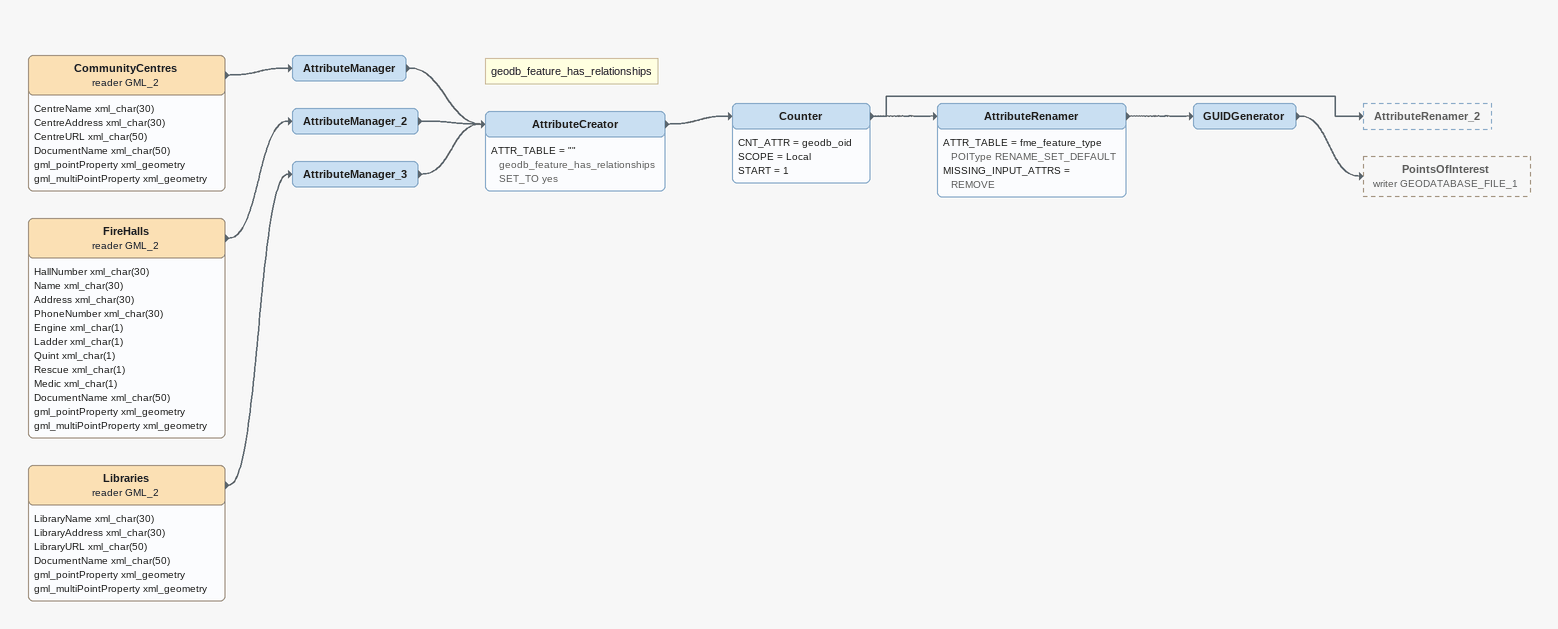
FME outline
CommunityCentres (reader GML_2)
    attributes: CentreName xml_char(30), CentreAddress xml_char(30), CentreURL xml_char(50), DocumentName xml_char(50), gml_pointProperty xml_geometry, gml_multiPointProperty xml_geometry
    -> AttributeManager
AttributeManager
    -> AttributeCreator
FireHalls (reader GML_2)
    attributes: HallNumber xml_char(30), Name xml_char(30), Address xml_char(30), PhoneNumber xml_char(30), Engine xml_char(1), Ladder xml_char(1), Quint xml_char(1), Rescue xml_char(1), Medic xml_char(1), DocumentName xml_char(50), gml_pointProperty xml_geometry, gml_multiPointProperty xml_geometry
    -> AttributeManager_2
AttributeManager_2
    -> AttributeCreator
Libraries (reader GML_2)
    attributes: LibraryName xml_char(30), LibraryAddress xml_char(30), LibraryURL xml_char(50), DocumentName xml_char(50), gml_pointProperty xml_geometry, gml_multiPointProperty xml_geometry
    -> AttributeManager_3
AttributeManager_3
    -> AttributeCreator
Note: geodb_feature_has_relationships
AttributeCreator
    ATTR_TABLE = "" geodb_feature_has_relationships SET_TO yes
    -> Counter
Counter
    CNT_ATTR = geodb_oid
    SCOPE = Local
    START = 1
    -> AttributeRenamer
    -> AttributeRenamer_2
AttributeRenamer
    ATTR_TABLE = fme_feature_type POIType RENAME_SET_DEFAULT
    MISSING_INPUT_ATTRS = REMOVE
    -> GUIDGenerator
GUIDGenerator
    -> PointsOfInterest (writer GEODATABASE_FILE_1)
